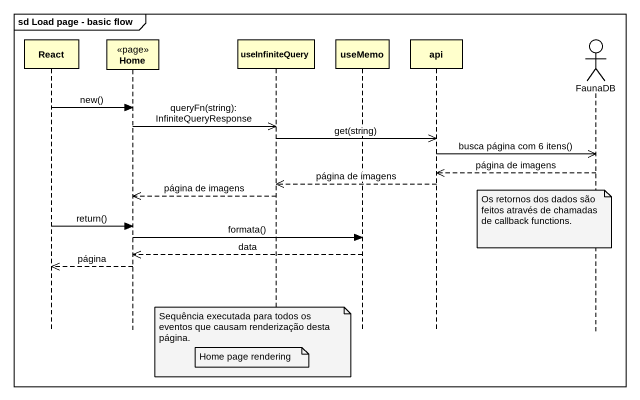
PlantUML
@startuml
mainframe sd Load page - basic flow
hide footbox
participant React
participant Home <<page>>
participant useInfiniteQuery
participant useMemo
participant api
actor FaunaDB

React -> Home : new()
Home ->> useInfiniteQuery : queryFn(string): InfiniteQueryResponse
useInfiniteQuery ->> api : get(string)
api ->> FaunaDB : busca página com 6 itens()
FaunaDB -->> api : página de imagens
api -->> useInfiniteQuery : página de imagens
useInfiniteQuery -->> Home : página de imagens
note over FaunaDB : Os retornos dos dados são feitos através de chamadas de callback functions.
React -> Home : return()
Home -> useMemo : formata()
useMemo -->> Home : data
Home -->> React : página
note over useInfiniteQuery : Sequência executada para todos os eventos que causam renderização desta página.
note over useInfiniteQuery : Home page rendering
@enduml
